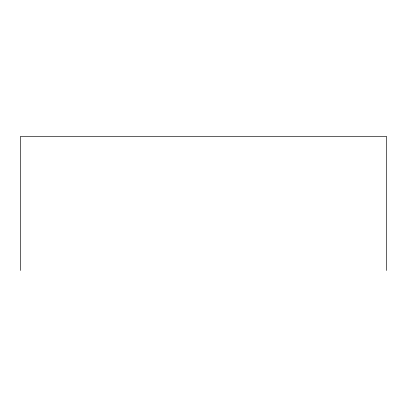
<?xml version="1.0" encoding="UTF-8"?>
<svg xmlns="http://www.w3.org/2000/svg" width="407" height="407" viewBox="0 0 407 407"><rect width="100%" height="100%" fill="white"/><g stroke="black" fill="none" stroke-linecap="round" stroke-linejoin="round"><path stroke-width="0.61" d="M386.65 270.477L386.65 136.523L20.35 136.523L20.35 270.477"/></g></svg>
